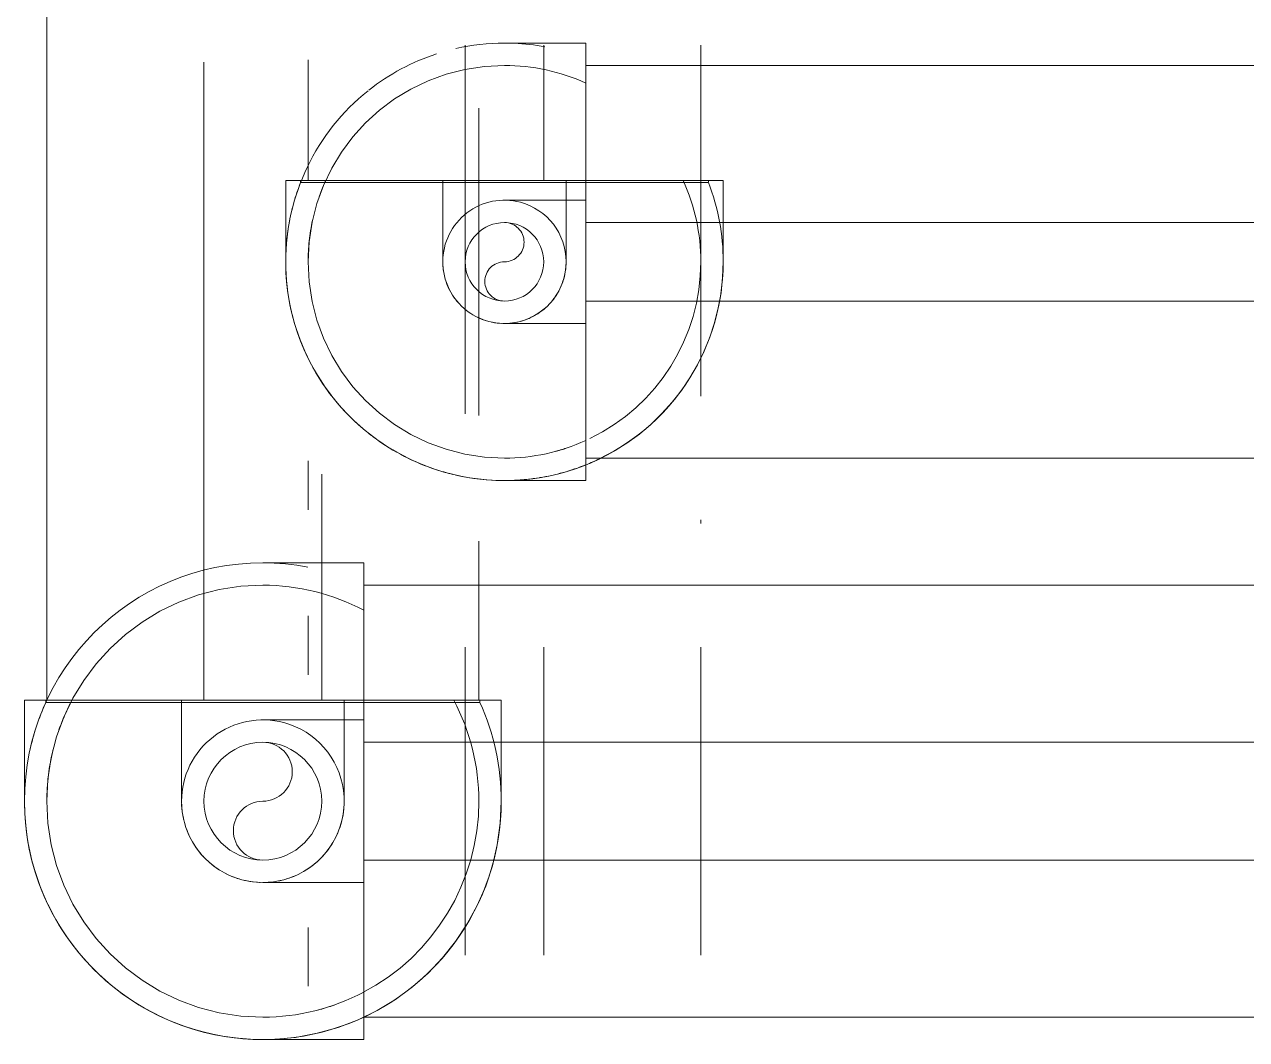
# Model space of a CAD drawing. Header units: metres. Extents: x 32 to 132, y -29 to 44.
# Drawn here: x 126.5887 to 126.7863, y -8.7388 to -8.5746 of the extents above; entities that cross this region are included whole.
import ezdxf

# ---------------------------------------------------------------- set-up
doc = ezdxf.new("R2010")
doc.units = ezdxf.units.M
doc.header["$LTSCALE"] = 100
doc.linetypes.add('HIDDEN JT', pattern=[0.0016, 0.001, -0.0006000000000000001])
doc.layers.add('A-DETL', color=7, linetype='Continuous', lineweight=9, true_color=0x00a600)
doc.layers.add('P-PIPE', color=7, linetype='Continuous', lineweight=18)

# ---------------------------------------------------------------- blocks, each defined once
blk = doc.blocks.new('Elbow - Welded - REFRIGERACION-V82-NIVEL 04')
at = {"layer": 'A-DETL', "color": 1, "linetype": 'HIDDEN JT', "true_color": 0xff0000, "flags": 128}
for points in [[(81.39008727256206, -8.68705929966706), (81.38988763043649, -8.68705929966706), (81.3897130029608, -8.68705929966706), (81.3895636695017, -8.68705929966706)], [(81.3895824591406, -8.713352268417063), (81.3896701937518, -8.713352268417063), (81.38983802001131, -8.713352268417063), (81.39003094028679, -8.713352268417063)]]:
    blk.add_lwpolyline(points, dxfattribs=at)
at = {"layer": 'P-PIPE', "color": 1, "true_color": 0xff0000, "flags": 128}
for points in [[(81.4055238713312, -8.68705929966706), (81.40487118603812, -8.68705929966706), (81.40421954490225, -8.68705929966706), (81.40356999041045, -8.68705929966706), (81.40292356171129, -8.68705929966706), (81.40228129295285, -8.68705929966706), (81.40164421162807, -8.68705929966706), (81.40101333693124, -8.68705929966706), (81.40038967812721, -8.68705929966706), (81.39977423293709, -8.68705929966706), (81.39916798594189, -8.68705929966706), (81.39857190700744, -8.68705929966706), (81.3979869497329, -8.68705929966706), (81.39741404992512, -8.68705929966706), (81.39685412410164, -8.68705929966706), (81.39630806802423, -8.68705929966706), (81.39577675526618, -8.68705929966706), (81.39526103581458, -8.68705929966706), (81.3947617347105, -8.68705929966706), (81.39427965072923, -8.68705929966706), (81.39381555510228, -8.68705929966706), (81.39337019028366, -8.68705929966706), (81.39294426876205, -8.68705929966706), (81.39253847192104, -8.68705929966706), (81.39215344894906, -8.68705929966706), (81.39178981580065, -8.68705929966706), (81.39144815421133, -8.68705929966706), (81.39112901076673, -8.68705929966706), (81.3908328960283, -8.68705929966706), (81.39056028371644, -8.68705929966706), (81.39031160995272, -8.68705929966706), (81.39008727256206, -8.68705929966706), (81.38988763043649, -8.68705929966706), (81.3897130029608, -8.68705929966706), (81.3895636695017, -8.68705929966706), (81.38943986896085, -8.68705929966706), (81.38934179939272, -8.68705929966706), (81.38926961768773, -8.68705929966706), (81.38922343932114, -8.68705929966706), (81.38920333816857, -8.68705929966706)], [(81.3892023869562, -8.713352268417063), (81.38921544240283, -8.713352268417063), (81.38925458785683, -8.713352268417063), (81.38931976069375, -8.713352268417063), (81.38941085665101, -8.713352268417063), (81.38952772999451, -8.713352268417063), (81.3896701937518, -8.713352268417063), (81.38983802001131, -8.713352268417063), (81.39003094028679, -8.713352268417063), (81.39024864594694, -8.713352268417063), (81.39049078870916, -8.713352268417063), (81.39075698119672, -8.713352268417063), (81.39104679755835, -8.713352268417063), (81.39135977414978, -8.713352268417063), (81.39169541027516, -8.713352268417063), (81.39205316898833, -8.713352268417063), (81.39243247795163, -8.713352268417063), (81.39283273035167, -8.713352268417063), (81.39325328586999, -8.713352268417063), (81.39369347170746, -8.713352268417063), (81.39415258366064, -8.713352268417063), (81.39462988724836, -8.713352268417063), (81.39512461888665, -8.713352268417063), (81.3956359871105, -8.713352268417063), (81.39616317383978, -8.713352268417063), (81.3967053356882, -8.713352268417063), (81.39726160531248, -8.713352268417063), (81.39783109279985, -8.713352268417063), (81.39841288709184, -8.713352268417063), (81.39900605744168, -8.713352268417063), (81.39960965490336, -8.713352268417063), (81.40022271384969, -8.713352268417063), (81.4008442535171, -8.713352268417063), (81.4014732795748, -8.713352268417063), (81.40210878571521, -8.713352268417063), (81.40274975526408, -8.713352268417063), (81.4033951628069, -8.713352268417063), (81.40404397582927, -8.713352268417063), (81.4046951563687, -8.713352268417063), (81.40534766267534, -8.713352268417063), (81.4055238713312, -8.713352268417063)]]:
    blk.add_lwpolyline(points, dxfattribs=at)
at = {"layer": 'P-PIPE', "color": 1, "true_color": 0xff0000}
for radius, start, end in [(0.01314648437498533, 74.99999999998126, 180), (0.01314648437501103, 180, 300.0000000000324)]:
    blk.add_arc((81.3892023869561, -8.700205784042064), radius, start, end, dxfattribs=at)
blk = doc.blocks.new('Elbow - Welded - REFRIGERACION-V83-NIVEL 04')
at = {"layer": 'A-DETL', "color": 1, "linetype": 'HIDDEN JT', "true_color": 0xff0000}
for p, q in [((81.38920238695611, -8.683884299667076), (81.37605590258111, -8.683884299667076)), ((81.40234887133111, -8.683884299667076), (81.38920238695611, -8.683884299667076))]:
    blk.add_line(p, q, dxfattribs=at)
at = {"layer": 'A-DETL', "color": 1, "linetype": 'HIDDEN JT', "true_color": 0xff0000, "flags": 128}
for points in [[(81.37605590258123, -8.69982571185754), (81.37605590258123, -8.699737977246473), (81.37605590258123, -8.699570150986975), (81.37605590258123, -8.699377230711505), (81.37605590258123, -8.69915952505135), (81.37605590258123, -8.698917382289114), (81.37605590258123, -8.698651189801568), (81.37605590258123, -8.698361373439926), (81.37605590258123, -8.698048396848518), (81.37605590258123, -8.697712760723117), (81.37605590258123, -8.697355002009958), (81.37605590258123, -8.696975693046637), (81.37605590258123, -8.696575440646594), (81.37605590258123, -8.696154885128287), (81.37605590258123, -8.695714699290816), (81.37605590258123, -8.695255587337638), (81.37605590258123, -8.694778283749944), (81.37605590258123, -8.694283552111626), (81.37605590258123, -8.693772183887797), (81.37605590258123, -8.693244997158509), (81.37605590258123, -8.692702835310074), (81.37605590258123, -8.692146565685803), (81.37605590258123, -8.69157707819843), (81.37605590258123, -8.690995283906442), (81.37605590258123, -8.6904021135566), (81.37605590258123, -8.689798516094926), (81.37605590258123, -8.689185457148596), (81.37605590258123, -8.688563917481165), (81.37605590258123, -8.687934891423486), (81.37605590258123, -8.687299385283065), (81.37605590258123, -8.686658415734188), (81.37605590258123, -8.686013008191377), (81.37605590258123, -8.685364195169031), (81.37605590258123, -8.684713014629569), (81.37605590258123, -8.684060508322956), (81.37605590258123, -8.683884299667072)], [(81.40234887133121, -8.683884299667072), (81.40234887133121, -8.68453698496017), (81.40234887133121, -8.68518862609603), (81.40234887133121, -8.685838180587838), (81.40234887133121, -8.686484609286982), (81.40234887133121, -8.687126878045442), (81.40234887133121, -8.687763959370209), (81.40234887133121, -8.688394834067056), (81.40234887133121, -8.68901849287107), (81.40234887133121, -8.689633938061192), (81.40234887133121, -8.690240185056403), (81.40234887133121, -8.690836263990846), (81.40234887133121, -8.691421221265374), (81.40234887133121, -8.691994121073146), (81.40234887133121, -8.692554046896653), (81.40234887133121, -8.693100102974054), (81.40234887133121, -8.6936314157321), (81.40234887133121, -8.694147135183705), (81.40234887133121, -8.69464643628778), (81.40234887133121, -8.69512852026905), (81.40234887133121, -8.695592615896004), (81.40234887133121, -8.696037980714637), (81.40234887133121, -8.69646390223623), (81.40234887133121, -8.696869699077226), (81.40234887133121, -8.697254722049234), (81.40234887133121, -8.697618355197626), (81.40234887133121, -8.697960016786961), (81.40234887133121, -8.698279160231554), (81.40234887133121, -8.698575274969986), (81.40234887133121, -8.698847887281843), (81.40234887133121, -8.69909656104558), (81.40234887133121, -8.699320898436225), (81.40234887133121, -8.699520540561789), (81.40234887133121, -8.699695168037483), (81.40234887133121, -8.699844501496585), (81.40234887133121, -8.69996830203743), (81.40234887133121, -8.700066371605548), (81.40234887133121, -8.700138553310563), (81.40234887133121, -8.700184731677135), (81.40234887133121, -8.700204832829723)], [(81.37639489610528, -8.703160767681185), (81.37634690523943, -8.70295653689386), (81.37624718747857, -8.702440254430481), (81.37616819527325, -8.701920397291138), (81.37611005499414, -8.701397797136355), (81.37607285965328, -8.7008732900149), (81.37606648001993, -8.70066619985018)], [(81.40234887133121, -8.700205784042074), (81.40233835554594, -8.70073150319913), (81.40230682501308, -8.701256381317672), (81.40225433017483, -8.70177957870469), (81.4021809550117, -8.70230025835599), (81.40208681690827, -8.702817587295161), (81.40197206646546, -8.703330737906297), (81.40183688725948, -8.703838889257865), (81.40168149554823, -8.704341228416109), (81.40150613992529, -8.704836951745547), (81.40131110092229, -8.705325266194572), (81.40109669056, -8.705805390564258), (81.40086325184924, -8.706276556758029), (81.40061115824219, -8.706738011010485), (81.4003408130348, -8.707189015093258), (81.40005264872174, -8.707628847496022), (81.3997471263045, -8.70805680458077), (81.3994247345537, -8.708472201707437), (81.39908598922742, -8.708874374329268), (81.39873143224585, -8.709262679055827), (81.39836163082461, -8.709636494682394), (81.39797717656704, -8.70999522318372), (81.39757868451794, -8.710338290670727), (81.39716679217959, -8.71066514830861), (81.39674215849188, -8.710975273194878), (81.39630546277809, -8.711268169195863), (81.39585740365824, -8.711543367740466)], [(81.3776077424286, -8.706402095017175), (81.3773692305572, -8.705933476514508), (81.3771496492118, -8.705455694925735), (81.37694934967566, -8.704969514599469), (81.37676865238531, -8.704475713320507), (81.37662780031522, -8.704037202918135)], [(81.3795875949087, -8.709167745340272), (81.37941294781457, -8.708980573652891), (81.37906988032756, -8.70858208160379), (81.37874302268968, -8.708170189265443), (81.3784328978034, -8.707745555577734), (81.37814000180241, -8.707308859863947), (81.37805488588869, -8.707170280056229)], [(81.38221915590502, -8.711344210120652), (81.38177932350226, -8.71105604580762), (81.38135136641753, -8.710750523390356), (81.38093596929085, -8.710428131639564), (81.38053379666904, -8.710089386313268), (81.38023400271759, -8.709815647594064)], [(81.38535731458731, -8.71277471522114), (81.38506694258218, -8.712684892634087), (81.38457121925275, -8.712509537011167), (81.3840829048037, -8.712314498008155), (81.38360278043403, -8.712100087645856), (81.38313161424026, -8.711866648935102), (81.38302676833273, -8.711809371354752)], [(81.3887542227977, -8.713343303938611), (81.38867666779916, -8.71334175263179), (81.3881517896806, -8.71331022209896), (81.38762859229358, -8.713257727260698), (81.3871079126423, -8.713184352097542), (81.38659058370312, -8.71309021399412), (81.3862452579617, -8.713012992451594)], [(81.39215737059558, -8.71301327489296), (81.39195313980801, -8.713061265758862), (81.3914368573446, -8.713160983519714), (81.39091700020528, -8.71323997572504), (81.3903944000505, -8.713298116004148), (81.38986989292904, -8.713335311345007), (81.38966280276398, -8.713341690978377)], [(81.39539869793134, -8.711800428569697), (81.39493007942868, -8.712038940441076), (81.39445229783988, -8.712258521786499), (81.3939661175136, -8.712458821322638), (81.39347231623465, -8.71263951861297), (81.39303380583196, -8.712780370683168)]]:
    blk.add_lwpolyline(points, dxfattribs=at)
at = {"layer": 'A-DETL', "color": 1, "linetype": 'HIDDEN JT', "true_color": 0xff0000}
blk.add_arc((81.38920238695611, -8.700205784042074), 0.01314648437500393, 299.9999999999889, 74.99999999994122, dxfattribs=at)
blk = doc.blocks.new('Elbow - Welded - REFRIGERACION-V75-NIVEL 04')
at = {"layer": 'A-DETL', "color": 11, "linetype": 'HIDDEN JT', "true_color": 0xff8080, "flags": 128}
for points in [[(76.18285163150696, -8.5233631162318), (76.18285163150696, -8.523498295437777), (76.18285163150696, -8.523653687149016), (76.18285163150696, -8.523829042771935), (76.18285163150696, -8.524024081774957)], [(76.20279460025696, -8.523879758460483), (76.20279460025696, -8.52369906117015), (76.20279460025696, -8.52353825520274), (76.20279460025696, -8.523397597813503)]]:
    blk.add_lwpolyline(points, dxfattribs=at)
at = {"layer": 'P-PIPE', "color": 11, "true_color": 0xff8080, "flags": 128}
for points in [[(76.18285163150696, -8.52298631136604), (76.18285163150696, -8.52299682715132), (76.18285163150696, -8.523028357684161), (76.18285163150696, -8.523080852522423), (76.18285163150696, -8.52315422768556), (76.18285163150696, -8.523248365788982), (76.18285163150696, -8.5233631162318), (76.18285163150696, -8.523498295437777), (76.18285163150696, -8.523653687149016), (76.18285163150696, -8.523829042771935), (76.18285163150696, -8.524024081774957), (76.18285163150696, -8.524238492137263), (76.18285163150696, -8.524471930848017), (76.18285163150696, -8.524724024455073), (76.18285163150696, -8.524994369662458), (76.18285163150696, -8.525282533975501), (76.18285163150696, -8.525588056392756), (76.18285163150696, -8.525910448143556), (76.18285163150696, -8.526249193469853), (76.18285163150696, -8.526603750451397), (76.18285163150696, -8.52697355187264), (76.18285163150696, -8.527358006130221), (76.18285163150696, -8.527756498179311), (76.18285163150696, -8.52816839051766), (76.18285163150696, -8.528593024205387), (76.18285163150696, -8.529029719919166), (76.18285163150696, -8.529477779039013), (76.18285163150696, -8.529936484765928), (76.18285163150696, -8.530405103268594), (76.18285163150696, -8.530882884857377), (76.18285163150696, -8.531369065183652), (76.18285163150696, -8.531862866462605), (76.18285163150696, -8.532363498717535), (76.18285163150696, -8.532870161043627), (76.18285163150696, -8.533382042889244), (76.18285163150696, -8.533898325352638), (76.18285163150696, -8.534418182491983), (76.18285163150696, -8.534940782646755), (76.18285163150696, -8.5354652897682), (76.18285163150696, -8.535990864756814), (76.18285163150696, -8.536132795741036)], [(76.20279460025696, -8.536132795741036), (76.20279460025696, -8.53560707658398), (76.20279460025696, -8.53508219846543), (76.20279460025696, -8.534559001078414), (76.20279460025696, -8.534038321427131), (76.20279460025696, -8.533520992487942), (76.20279460025696, -8.533007841876815), (76.20279460025696, -8.532499690525247), (76.20279460025696, -8.531997351367002), (76.20279460025696, -8.531501628037574), (76.20279460025696, -8.53101331358853), (76.20279460025696, -8.530533189218845), (76.20279460025696, -8.530062023025074), (76.20279460025696, -8.529600568772626), (76.20279460025696, -8.529149564689845), (76.20279460025696, -8.52870973228709), (76.20279460025696, -8.528281775202341), (76.20279460025696, -8.527866378075666), (76.20279460025696, -8.527464205453853), (76.20279460025696, -8.527075900727294), (76.20279460025696, -8.526702085100709), (76.20279460025696, -8.526343356599384), (76.20279460025696, -8.526000289112384), (76.20279460025696, -8.525673431474509), (76.20279460025696, -8.525363306588234), (76.20279460025696, -8.52507041058724), (76.20279460025696, -8.524795212042644), (76.20279460025696, -8.524538151213415), (76.20279460025696, -8.524299639342027), (76.20279460025696, -8.524080057996622), (76.20279460025696, -8.523879758460483), (76.20279460025696, -8.52369906117015), (76.20279460025696, -8.52353825520274), (76.20279460025696, -8.523397597813503), (76.20279460025696, -8.52327731402426), (76.20279460025696, -8.523177596263396), (76.20279460025696, -8.523098604058072), (76.20279460025696, -8.523040463778955), (76.20279460025696, -8.523003268438105), (76.20279460025696, -8.522987077540126)]]:
    blk.add_lwpolyline(points, dxfattribs=at)
at = {"layer": 'P-PIPE', "color": 11, "true_color": 0xff8080}
for radius, start, end in [(0.009971484375002133, 90, 194.9999999999958), (0.009971484375000728, 345.000000000007, 90)]:
    blk.add_arc((76.19282311588186, -8.522986311366031), radius, start, end, dxfattribs=at)
blk = doc.blocks.new('Elbow - Welded - REFRIGERACION-V74-NIVEL 04')
at = {"layer": 'A-DETL', "color": 11, "linetype": 'HIDDEN JT', "true_color": 0xff8080}
for p, q in [((76.20596960025688, -8.522986311366024), (76.20596960025688, -8.513014826991023)), ((76.20596960025688, -8.532957795741025), (76.20596960025688, -8.522986311366024))]:
    blk.add_line(p, q, dxfattribs=at)
at = {"layer": 'A-DETL', "color": 11, "linetype": 'HIDDEN JT', "true_color": 0xff8080, "flags": 128}
for points in [[(76.18826310997386, -8.514120710042379), (76.18847871517646, -8.514010973870942), (76.18884110800418, -8.513844423491955), (76.18920987119505, -8.513692498183415), (76.18958441480663, -8.513555440993393), (76.18977758858446, -8.513493392461923)], [(76.19073669579439, -8.513235549761978), (76.19112829117228, -8.5131599147811), (76.19152259790816, -8.513099999938568), (76.19191898519537, -8.513055901085366), (76.1923168188988, -8.51302768877022)], [(76.19319992074774, -8.51301482699103), (76.19333509995371, -8.51301482699103), (76.19349049166496, -8.51301482699103), (76.19366584728787, -8.51301482699103), (76.19386088629089, -8.51301482699103), (76.1940752966532, -8.51301482699103), (76.19430873536395, -8.51301482699103), (76.19456082897102, -8.51301482699103), (76.1948311741784, -8.51301482699103), (76.19511933849144, -8.51301482699103), (76.1954248609087, -8.51301482699103), (76.19574725265949, -8.51301482699103), (76.19608599798579, -8.51301482699103), (76.19644055496732, -8.51301482699103), (76.19681035638858, -8.51301482699103), (76.19719481064615, -8.51301482699103), (76.19759330269525, -8.51301482699103), (76.1980051950336, -8.51301482699103), (76.19842982872133, -8.51301482699103), (76.1988665244351, -8.51301482699103), (76.19931458355495, -8.51301482699103), (76.19977328928186, -8.51301482699103), (76.20024190778453, -8.51301482699103), (76.20071968937332, -8.51301482699103), (76.20120586969958, -8.51301482699103), (76.20169967097854, -8.51301482699103), (76.20220030323347, -8.51301482699103), (76.20270696555957, -8.51301482699103), (76.20321884740518, -8.51301482699103), (76.20373512986858, -8.51301482699103), (76.20425498700791, -8.51301482699103), (76.2047775871627, -8.51301482699103), (76.20530209428414, -8.51301482699103), (76.20582766927275, -8.51301482699103), (76.20596960025698, -8.51301482699103)], [(76.18611666081675, -8.515608570764819), (76.1861675207432, -8.51556111413029), (76.18646977320309, -8.515300900677884), (76.18678218965594, -8.515052982243112), (76.1871042703021, -8.514817755442587), (76.18743549988123, -8.514595596589)], [(76.18443945502716, -8.517590797098327), (76.18459329469377, -8.517355987765102), (76.18482503056498, -8.51703138635366), (76.18506956166652, -8.516716311551914), (76.18532649680081, -8.516411267412353), (76.18543952340616, -8.516287482612245)], [(76.183327950187, -8.519946208301485), (76.18335782974236, -8.51984961582195), (76.18349083532806, -8.519473614353208), (76.18363877057185, -8.519103232450359), (76.18380139880892, -8.51873906264543), (76.18397845986878, -8.518381687532417)], [(76.18286423742504, -8.52251048772761), (76.18288352324261, -8.522189443243784), (76.18292334008218, -8.52179260296155), (76.18297899445122, -8.521397672358129), (76.18305039731456, -8.52100528323821), (76.1830795853809, -8.520874757606189)], [(76.18307235427793, -8.525072731453616), (76.18299671929704, -8.524681136075719), (76.18293680445451, -8.524286829339841), (76.1828927056013, -8.523890442052634), (76.18286449328616, -8.523492608349194)], [(76.19282311588196, -8.53295779574103), (76.19242436286096, -8.532949819617098), (76.19202624775973, -8.532925904005394), (76.19162940747749, -8.532886087165814), (76.19123447687406, -8.532830432796775), (76.19084208775416, -8.532759029933436), (76.19045286785666, -8.532671992805108), (76.19006743985037, -8.532569460652653), (76.18968642033789, -8.532451597505638), (76.18931041886916, -8.532318591919946), (76.1889400369663, -8.532170656676149), (76.18857586716138, -8.53200802843908), (76.18821849204836, -8.531830967379221), (76.18786848335121, -8.531639756756508), (76.1875264010092, -8.53143470246714), (76.18719279228105, -8.531216132554233), (76.1868681908696, -8.530984396683026), (76.18655311606786, -8.530739865581477), (76.18624807192829, -8.530482930447192), (76.18595354645645, -8.530214002321566), (76.18567001083026, -8.52993351143224), (76.18539791864623, -8.5296419065048), (76.18513770519382, -8.529339654044925), (76.18488978675906, -8.52902723759206), (76.18465455995853, -8.528705156945902), (76.18443240110494, -8.52837392736677), (76.18422366560509, -8.528034078751329), (76.1840286873912, -8.527686154784881), (76.18384777838688, -8.527330712071544), (76.1836812280079, -8.52696831924382), (76.18352930269937, -8.526599556052954), (76.18339224550934, -8.526225012441369), (76.1832702757001, -8.52584528759895), (76.18320594647646, -8.525613567145024)], [(76.20596960025698, -8.53295779574103), (76.20544388109992, -8.53295779574103), (76.20491900298137, -8.53295779574103), (76.20439580559436, -8.53295779574103), (76.20387512594306, -8.53295779574103), (76.20335779700387, -8.53295779574103), (76.20284464639275, -8.53295779574103), (76.20233649504118, -8.53295779574103), (76.20183415588293, -8.53295779574103), (76.20133843255351, -8.53295779574103), (76.20085011810447, -8.53295779574103), (76.20036999373478, -8.53295779574103), (76.19989882754102, -8.53295779574103), (76.19943737328856, -8.53295779574103), (76.19898636920578, -8.53295779574103), (76.19854653680304, -8.53295779574103), (76.19811857971828, -8.53295779574103), (76.19770318259161, -8.53295779574103), (76.19730100996979, -8.53295779574103), (76.19691270524322, -8.53295779574103), (76.19653888961665, -8.53295779574103), (76.19618016111532, -8.53295779574103), (76.19583709362833, -8.53295779574103), (76.19551023599044, -8.53295779574103), (76.19520011110417, -8.53295779574103), (76.19490721510319, -8.53295779574103), (76.19463201655859, -8.53295779574103), (76.19437495572936, -8.53295779574103), (76.19413644385797, -8.53295779574103), (76.19391686251255, -8.53295779574103), (76.19371656297642, -8.53295779574103), (76.19353586568609, -8.53295779574103), (76.19337505971868, -8.53295779574103), (76.19323440232944, -8.53295779574103), (76.1931141185402, -8.53295779574103), (76.19301440077933, -8.53295779574103), (76.19293540857402, -8.53295779574103), (76.1928772682949, -8.53295779574103), (76.19284007295404, -8.53295779574103), (76.19282388205606, -8.53295779574103)]]:
    blk.add_lwpolyline(points, dxfattribs=at)
at = {"layer": 'A-DETL', "color": 11, "linetype": 'HIDDEN JT', "true_color": 0xff8080}
blk.add_arc((76.19282311588188, -8.522986311366024), 0.009971484375002133, 194.9999999999959, 344.9999999999823, dxfattribs=at)

msp = doc.modelspace()

# ---------------------------------------------------------------- linework, layer by layer
at = {"layer": 'A-DETL', "color": 11, "linetype": 'HIDDEN JT', "true_color": 0xff8080}
for p, q in [((126.6599213704323, -8.578401765519148), (126.6599213704323, -8.599839827725045)), ((126.6726213704323, -8.599839827725045), (126.6726213704323, -8.578539833647804)), ((126.6980213704323, -8.599839827725045), (126.6980213704323, -8.581318152226723)), ((126.6599213704324, -8.588393083737236), (126.6599213704324, -8.637578616177226)), ((126.6980213704324, -8.634736312100033), (126.6980213704324, -8.591236312100033)), ((126.6345213704323, -8.597534448111126), (126.6345213704323, -8.599839827725045)), ((126.6333038905442, -8.599839827725033), (126.7016428548072, -8.59983982772504)), ((126.6333038905442, -8.600072485963947), (126.6333038905442, -8.600168856161904)), ((126.6992388503202, -8.600168856161904), (126.6333038905442, -8.600168856161904)), ((126.6345213704322, -8.599839827725036), (126.6373709820511, -8.599839827725036)), ((126.6371238498685, -8.59983982772504), (126.6726213704322, -8.59983982772504)), ((126.6599213704322, -8.59983982772504), (126.695418890996, -8.599839827725042)), ((126.6951717588133, -8.599839827725042), (126.6980213704322, -8.599839827725042)), ((126.6992388503202, -8.600072485963949), (126.6992388503202, -8.599839827725033)), ((126.7016428548072, -8.59983982772504), (126.6994909433209, -8.59983982772504)), ((126.6390091922201, -8.635523293841578), (126.6389261162912, -8.635418605027107)), ((126.6438133841578, -8.64030773694235), (126.6429479558105, -8.63957879670139)), ((126.6345213704323, -8.645171721542253), (126.6345213704323, -8.653084563823102)), ((126.6666532451181, -8.648355735033071), (126.6662713704323, -8.648357796475045)), ((126.6682587025097, -8.648298601862928), (126.6680673393328, -8.648312172352831)), ((126.6345213704323, -8.670234036978963), (126.6345213704323, -8.679789755728851)), ((126.6599213704324, -8.675280784776032), (126.6599213704324, -8.725130784776026)), ((126.6726213704324, -8.725130784776034), (126.6726213704324, -8.675280784776032)), ((126.6980213704324, -8.725130784776034), (126.6980213704324, -8.675280784776032)), ((126.6345213704323, -8.720621813823206), (126.6345213704323, -8.730127315058834))]:
    msp.add_line(p, q, dxfattribs=at)
at = {"layer": 'A-DETL', "color": 1, "linetype": 'HIDDEN JT', "true_color": 0xff0000}
for p, q in [((126.6621363669428, -8.637828314254651), (126.6621363669428, -8.588143659742524)), ((126.6176863669428, -8.66302639443175), (126.6176863669428, -8.683884300401044)), ((126.6367363669428, -8.683884300401044), (126.6367363669428, -8.662515550355113)), ((126.6621363669428, -8.683884300401044), (126.6621363669428, -8.665360061666556)), ((126.5921294110636, -8.683884300401038), (126.6657578513177, -8.683884300401044)), ((126.5922863669427, -8.683884300401044), (126.5963347613522, -8.683884300401044)), ((126.5969654297156, -8.683884300401044), (126.6367363669427, -8.683884300401044)), ((126.6176863669427, -8.683884300401044), (126.6574573041699, -8.683884300401044)), ((126.6580879725333, -8.683884300401045), (126.6621363669427, -8.683884300401045)), ((126.6622933228219, -8.684234315546059), (126.6622933228219, -8.683884300401038)), ((126.5921294110636, -8.6841317984836), (126.5921294110636, -8.68423431554606)), ((126.6622933228219, -8.684234315546059), (126.5921294110636, -8.684234315546059))]:
    msp.add_line(p, q, dxfattribs=at)
at = {"layer": 'A-DETL', "color": 11, "linetype": 'HIDDEN JT', "true_color": 0xff8080, "flags": 128}
for points in [[(126.6671648175268, -8.577614827725048), (126.6669841202364, -8.577614827725048), (126.666823314269, -8.577614827725048)], [(126.7016428548073, -8.599839827725036), (126.7016428548073, -8.600365546882083), (126.7016428548073, -8.600890425000633), (126.7016428548073, -8.601413622387659), (126.7016428548073, -8.60193430203895), (126.7016428548073, -8.602451630978122), (126.7016428548073, -8.602964781589257), (126.7016428548073, -8.603472932940834), (126.7016428548073, -8.60397527209907), (126.7016428548073, -8.604470995428498), (126.7016428548073, -8.604959309877541), (126.7016428548073, -8.605439434247227), (126.7016428548073, -8.605910600440998), (126.7016428548073, -8.606372054693455), (126.7016428548073, -8.606823058776227), (126.7016428548073, -8.60726289117899), (126.7016428548073, -8.607690848263731), (126.7016428548073, -8.608106245390406), (126.7016428548073, -8.608508418012228), (126.7016428548073, -8.608896722738796), (126.7016428548073, -8.609270538365363), (126.7016428548073, -8.609629266866689), (126.7016428548073, -8.609972334353689), (126.7016428548073, -8.610299191991581), (126.7016428548073, -8.610609316877838), (126.7016428548073, -8.610902212878832), (126.7016428548073, -8.611177411423437), (126.7016428548073, -8.611434472252666), (126.7016428548073, -8.611672984124045), (126.7016428548073, -8.611892565469468), (126.7016428548073, -8.612092865005598), (126.7016428548073, -8.61227356229593), (126.7016428548073, -8.612434368263342), (126.7016428548073, -8.61257502565257), (126.7016428548073, -8.61269530944183), (126.7016428548073, -8.612795027202685), (126.7016428548073, -8.61287401940801), (126.7016428548073, -8.612932159687118), (126.7016428548073, -8.612969355027968), (126.7016428548073, -8.612985545925964)], [(126.6308998860573, -8.612474328028304), (126.6308998860573, -8.612318936317065), (126.6308998860573, -8.612143580694136), (126.6308998860573, -8.611948541691124), (126.6308998860573, -8.611734131328818), (126.6308998860573, -8.611500692618062)], [(126.7016428548073, -8.61298631210005), (126.7016145613925, -8.61440079420939), (126.7015297264118, -8.615813013449108), (126.7013884855828, -8.617220710569663), (126.7011910648608, -8.618621633555957), (126.7009377800769, -8.620013541230046), (126.7006290364326, -8.621394206836605), (126.700265327852, -8.622761421605174), (126.6998472361912, -8.624112998283776), (126.6993754303076, -8.625446774638046), (126.6988506649901, -8.626760616910358), (126.6982737797511, -8.628052423233326), (126.6976456974841, -8.629320126992415), (126.6969674229866, -8.630561700132034), (126.6962400413531, -8.631775156400021), (126.6954647162392, -8.632958554525198), (126.6946426879996, -8.634110001323018), (126.693775271704, -8.635227654724222), (126.6928638550336, -8.6363097267218), (126.6919098960607, -8.637354486231379), (126.6909149209159, -8.638360261860608), (126.6898805213474, -8.639325444583045), (126.6888083521738, -8.640248490312226), (126.6877001286371, -8.64112792237189), (126.6865576236584, -8.641962333858336), (126.6853826650021, -8.642750389891196), (126.6841771323513, -8.64349082974892), (126.6829429543012, -8.644182468885685), (126.6816821052732, -8.644824200826418)], [(126.6382978786682, -8.634626926223802), (126.6381297601605, -8.634415070304813), (126.637295348674, -8.633272565326157)], [(126.6462991280071, -8.64217965790695), (126.6451476812093, -8.6413576296673), (126.6442529237713, -8.640663204023879)], [(126.680396602357, -8.64541499893691), (126.6790885020829, -8.645953918066223), (126.6777598971324, -8.646440096058702), (126.6764129129899, -8.64687275513327), (126.6750497045427, -8.647251203127702), (126.6736724526336, -8.647574834605953), (126.6728297641334, -8.647737596303855)], [(126.6663659115887, -8.648357796475036), (126.6664392867518, -8.648357796475036), (126.6665334248553, -8.648357796475036), (126.666648175298, -8.648357796475036)]]:
    msp.add_lwpolyline(points, dxfattribs=at)
at = {"layer": 'A-DETL', "color": 1, "linetype": 'HIDDEN JT', "true_color": 0xff0000, "flags": 128}
for points in [[(126.6280962525487, -8.661659300401029), (126.6278966104231, -8.661659300401029), (126.6277219829474, -8.661659300401029)], [(126.6657578513178, -8.683884300401035), (126.6657578513178, -8.684536985694132), (126.6657578513178, -8.685188626829992), (126.6657578513178, -8.6858381813218), (126.6657578513178, -8.686484610020953), (126.6657578513178, -8.687126878779404), (126.6657578513178, -8.68776396010417), (126.6657578513178, -8.688394834801027), (126.6657578513178, -8.689018493605031), (126.6657578513178, -8.689633938795163), (126.6657578513178, -8.690240185790374), (126.6657578513178, -8.690836264724817), (126.6657578513178, -8.691421221999345), (126.6657578513178, -8.691994121807108), (126.6657578513178, -8.692554047630624), (126.6657578513178, -8.693100103708025), (126.6657578513178, -8.693631416466062), (126.6657578513178, -8.694147135917676), (126.6657578513178, -8.694646437021742), (126.6657578513178, -8.69512852100302), (126.6657578513178, -8.695592616629975), (126.6657578513178, -8.696037981448608), (126.6657578513178, -8.696463902970201), (126.6657578513178, -8.696869699811197), (126.6657578513178, -8.697254722783205), (126.6657578513178, -8.697618355931606), (126.6657578513178, -8.697960017520941), (126.6657578513178, -8.698279160965525), (126.6657578513178, -8.698575275703956), (126.6657578513178, -8.698847888015814), (126.6657578513178, -8.699096561779552), (126.6657578513178, -8.699320899170187), (126.6657578513178, -8.69952054129576), (126.6657578513178, -8.699695168771454), (126.6657578513178, -8.699844502230555), (126.6657578513178, -8.699968302771401), (126.6657578513178, -8.700066372339519), (126.6657578513178, -8.700138554044532), (126.6657578513178, -8.700184732411106), (126.6657578513178, -8.700204833563694)], [(126.5886648825678, -8.699737977980444), (126.5886648825678, -8.699570151720946), (126.5886648825678, -8.699377231445485), (126.5886648825678, -8.69915952578532), (126.5886648825678, -8.698917383023085)], [(126.6657578513178, -8.700205784776045), (126.6657270182417, -8.701747233021436), (126.6656345683398, -8.703286215278471), (126.6654806495121, -8.70482026950381), (126.665265507996, -8.706346941537955), (126.6649894879721, -8.707863789031327), (126.6646530310133, -8.709368385351523), (126.6642566753792, -8.710858323465365), (126.6638010551542, -8.712331219789734), (126.6632868992334, -8.713784718004709), (126.6627150301566, -8.715216492823188), (126.6620863627924, -8.716624253710913), (126.6614019028744, -8.718005748550757), (126.6606627453926, -8.719358767245692), (126.6598700728411, -8.720681145254416), (126.6590251533271, -8.721970767054227), (126.6581293385414, -8.723225569525345), (126.6571840615966, -8.72444354525148), (126.6561908347342, -8.725622745731311), (126.6551512469053, -8.726761284495607), (126.6540669612286, -8.727857340125217), (126.65293971233, -8.728909159164962), (126.6517713035672, -8.729915058928736), (126.6505636041449, -8.730873430191503), (126.6493185461247, -8.731782739763691), (126.6480381213337, -8.732641532943967), (126.6467243781786, -8.733448435846421), (126.6453794183679, -8.73420215759855), (126.6440053935507, -8.734901492406335), (126.6426045018734, -8.735545321483272), (126.6411789844639, -8.736132614840175), (126.639731121846, -8.736662432932956), (126.638263230291, -8.737133928165694), (126.6367776581122, -8.737546346246583), (126.6352767819082, -8.737899027394691), (126.6337630027609, -8.738191407395403)]]:
    msp.add_lwpolyline(points, dxfattribs=at)
at = {"layer": 'A-DETL', "color": 11, "linetype": 'HIDDEN JT', "true_color": 0xff8080}
for centre, radius, start, end in [((126.6662713704322, -8.61298631210004), 0.0317500000000166, 90, 180), ((126.6662713704322, -8.61298631210004), 0.03174999999999849, 65.53970849099268, 90), ((126.6662713704322, -8.61298631210004), 0.03175000000000578, 155.5397084909861, 161.8705392712504), ((126.6662713704322, -8.61298631210004), 0.03174999999999849, 0, 24.46029150900313), ((126.6662713704322, -8.612986312100041), 0.03537148437499127, 0, 21.24562817817875), ((126.6662713704322, -8.612986312100041), 0.03537148437503868, 165.6961968612949, 167.6264958220337), ((126.6662713704322, -8.612986312100041), 0.03537148437499878, 168.600863945497, 169.3771859109104), ((126.6662713704322, -8.61298631210004), 0.0317500000000166, 167.7698542454914, 180), ((126.6662713704322, -8.61298631210004), 0.006349999999997635, 0, 180), ((126.6662713704322, -8.609811312100039), 0.003174999999998818, 270, 90), ((126.6662713704322, -8.61298631210004), 0.0317500000000166, 180, 270), ((126.6662713704322, -8.61298631210004), 0.006349999999997635, 180, 0), ((126.6662713704322, -8.61616131210004), 0.003174999999998818, 90, 270), ((126.6662713704322, -8.61298631210004), 0.03174999999998818, 295.8267556475462, 0), ((126.6662713704322, -8.612986312100041), 0.03537148437499316, 295.8964593932515, 0), ((126.6662713704322, -8.612986312100041), 0.03537148437499023, 231.4285714285522, 233.548948576425), ((126.6662713704322, -8.61298631210004), 0.03174999999998818, 270, 294.4602915090145), ((126.6662713704322, -8.61298631210004), 0.03175000000003447, 285.0000000000147, 288.1517115057733), ((126.6662713704322, -8.612986312100041), 0.03537148437497496, 279.3247221972451, 291.8405153959548), ((126.6662713704322, -8.612986312100041), 0.03537148437496502, 252.0029996562656, 256.3556897681103), ((126.6662713704322, -8.612986312100041), 0.03537148437499127, 270, 272.3564168252038)]:
    msp.add_arc(centre, radius, start, end, dxfattribs=at)
at = {"layer": 'A-DETL', "color": 1, "linetype": 'HIDDEN JT', "true_color": 0xff0000}
for centre, radius, start, end in [((126.6272113669427, -8.700205784776026), 0.03492499999998699, 90, 180), ((126.6272113669427, -8.700205784776026), 0.03492499999999165, 62.13890928607147, 90), ((126.6272113669427, -8.700205784776026), 0.03492499999998896, 152.1389092860798, 160.7243673893554), ((126.6272113669427, -8.700205784776026), 0.03492500000001678, 359.9999999999852, 27.86109071391287), ((126.6272113669427, -8.700205784776045), 0.03854648437501851, 0, 24.47795419360519), ((126.6272113669427, -8.700205784776026), 0.03492500000000085, 166.0694546430412, 180.0000000000073), ((126.6272113669427, -8.700205784776026), 0.009524999999996453, 0, 180), ((126.6272113669427, -8.695443284776026), 0.004762500000026648, 270, 90), ((126.6272113669427, -8.700205784776026), 0.03492499999998699, 180, 270), ((126.6272113669427, -8.700205784776026), 0.009524999999996453, 180, 0), ((126.6272113669427, -8.704968284776026), 0.004762499999969805, 90, 270), ((126.6272113669427, -8.700205784776045), 0.03854648437498973, 277.832803422761, 0), ((126.6272113669427, -8.700205784776026), 0.03492499999998557, 297.567333804258, 359.9999999999923), ((126.6272113669427, -8.700205784776026), 0.03492499999998699, 270, 297.8610907139322), ((126.6272113669427, -8.700205784776026), 0.03492499999998575, 285.0000000000652, 289.2845446409562)]:
    msp.add_arc(centre, radius, start, end, dxfattribs=at)
at = {"layer": 'P-PIPE', "color": 1, "true_color": 0xff0000}
for p, q in [((126.5922863669428, -8.566887745527724), (126.5922863669428, -8.683884300401044)), ((126.6176863669428, -8.580710336237503), (126.6176863669428, -8.662976785056753)), ((126.6367363669428, -8.662465940980116), (126.6367363669428, -8.647302681707394)), ((126.6621363669428, -8.665310452291568), (126.6621363669428, -8.658162686078054)), ((126.6435328513177, -8.738752269151027), (126.6435328513177, -8.661659300401027)), ((127.3897678138918, -8.665280784776026), (126.6435328513178, -8.665280784776026)), ((126.5921294110636, -8.683884300401044), (126.5886648825677, -8.683884300401044)), ((126.5921294110636, -8.683884300401038), (126.5921294110636, -8.6841317984836)), ((127.3897678138918, -8.69068078477603), (126.6435328513178, -8.69068078477603)), ((126.6435328513178, -8.70973078477603), (127.3897678138918, -8.70973078477603)), ((126.6435328513178, -8.735130784776024), (127.3711642982668, -8.735130784776024))]:
    msp.add_line(p, q, dxfattribs=at)
at = {"layer": 'P-PIPE', "color": 11, "true_color": 0xff8080}
for p, q in [((126.6599213704323, -8.57796969682782), (126.6599213704323, -8.578352156144144)), ((126.6726213704323, -8.578490224272807), (126.6726213704323, -8.57796969682782)), ((126.6794178548072, -8.64835779647504), (126.6794178548072, -8.57761482772504)), ((126.6980213704323, -8.581268542851726), (126.6980213704323, -8.57796969682782)), ((126.6345213704323, -8.580339597317286), (126.6345213704323, -8.59748483873613)), ((127.3038620774223, -8.581236312100026), (126.6794178548073, -8.581236312100026)), ((126.6333038905442, -8.59983982772504), (126.6308998860572, -8.59983982772504)), ((126.6333038905442, -8.599839827725033), (126.6333038905442, -8.600168856161904)), ((127.3038620774223, -8.606636312100038), (126.6794178548073, -8.606636312100038)), ((126.6794178548073, -8.619336312100035), (127.3038620774223, -8.619336312100035)), ((126.6794178548073, -8.644736312100038), (127.2852585617973, -8.644736312100038)), ((126.6816821052732, -8.644824200826418), (126.680396602357, -8.64541499893691)), ((126.6680394441184, -8.648313031694649), (126.6666532451181, -8.648355735033071)), ((126.6980213704324, -8.65528078477602), (126.6980213704324, -8.654736312100036))]:
    msp.add_line(p, q, dxfattribs=at)
at = {"layer": 'P-PIPE', "color": 11, "true_color": 0xff8080, "flags": 128}
for points in [[(126.6794178548073, -8.577614827725048), (126.6788921356503, -8.577614827725048), (126.6783672575317, -8.577614827725048), (126.6778440601447, -8.577614827725048), (126.6773233804934, -8.577614827725048), (126.6768060515542, -8.577614827725048), (126.6762929009431, -8.577614827725048), (126.6757847495915, -8.577614827725048), (126.6752824104333, -8.577614827725048), (126.6747866871038, -8.577614827725048), (126.6742983726548, -8.577614827725048), (126.6738182482851, -8.577614827725048), (126.6733470820913, -8.577614827725048), (126.6728856278389, -8.577614827725048), (126.6724346237561, -8.577614827725048), (126.6719947913533, -8.577614827725048), (126.6715668342686, -8.577614827725048), (126.6711514371419, -8.577614827725048), (126.6707492645201, -8.577614827725048), (126.6703609597936, -8.577614827725048), (126.669987144167, -8.577614827725048), (126.6696284156656, -8.577614827725048), (126.6692853481786, -8.577614827725048), (126.6689584905407, -8.577614827725048), (126.6686483656545, -8.577614827725048), (126.6683554696535, -8.577614827725048), (126.6680802711089, -8.577614827725048), (126.6678232102797, -8.577614827725048), (126.6675846984083, -8.577614827725048), (126.6673651170629, -8.577614827725048), (126.6671648175268, -8.577614827725048), (126.6669841202364, -8.577614827725048), (126.666823314269, -8.577614827725048), (126.6666826568798, -8.577614827725048), (126.6665623730905, -8.577614827725048), (126.6664626553296, -8.577614827725048), (126.6663836631243, -8.577614827725048), (126.6663255228452, -8.577614827725048), (126.6662883275044, -8.577614827725048), (126.6662721366064, -8.577614827725048)], [(126.6308998860573, -8.611500692618062), (126.6308998860573, -8.611248599010997), (126.6308998860573, -8.610978253803623), (126.6308998860573, -8.61069008949058), (126.6308998860573, -8.610384567073325), (126.6308998860573, -8.610062175322524), (126.6308998860573, -8.609723429996228), (126.6308998860573, -8.609368873014684), (126.6308998860573, -8.608999071593432), (126.6308998860573, -8.608614617335851), (126.6308998860573, -8.608216125286761), (126.6308998860573, -8.607804232948412), (126.6308998860573, -8.607379599260685), (126.6308998860573, -8.606942903546907), (126.6308998860573, -8.60649484442706), (126.6308998860573, -8.606036138700144), (126.6308998860573, -8.605567520197479), (126.6308998860573, -8.605089738608696), (126.6308998860573, -8.60460355828243), (126.6308998860573, -8.604109757003467), (126.6308998860573, -8.603609124748537), (126.6308998860573, -8.603102462422445), (126.6308998860573, -8.602590580576829), (126.6308998860573, -8.602074298113434), (126.6308998860573, -8.601554440974098), (126.6308998860573, -8.601031840819317), (126.6308998860573, -8.600507333697863), (126.6308998860573, -8.59998175870925), (126.6308998860573, -8.599839827725036)], [(126.637295348674, -8.633272565326157), (126.6365072926412, -8.632097606669836), (126.6357668527834, -8.630892074019062), (126.6350752136466, -8.629657895968906), (126.6344334817059, -8.62839704694098), (126.6338426835954, -8.627111544024762), (126.6333037644661, -8.625803443750678), (126.6328175864736, -8.624474838800127), (126.632384927399, -8.623127854657612), (126.6320064794046, -8.621764646210426), (126.6316828479264, -8.620387394301266), (126.6314145507057, -8.618998302239405), (126.6312020169608, -8.617599592275804), (126.6310455867004, -8.61619350204804), (126.6309455101795, -8.614782281000517), (126.6309019474993, -8.613368186785879)], [(126.6429479558105, -8.63957879670139), (126.6419031963009, -8.638624837728402), (126.6408974206717, -8.637629862583674), (126.6399322379493, -8.636595463015185), (126.6390091922201, -8.635523293841578)], [(126.6662713704323, -8.648357796475045), (126.6648568883229, -8.648329503060298), (126.6634446690832, -8.6482446680795), (126.6620369719627, -8.648103427250515), (126.6606360489764, -8.647906006528542), (126.6592441413023, -8.647652721744619), (126.6578634756957, -8.647343978100361), (126.6564962609272, -8.646980269519764), (126.6551446842486, -8.646562177858947), (126.6538109078943, -8.646090371975383), (126.652497065622, -8.645565606657836), (126.651205259299, -8.644988721418887), (126.6499375555399, -8.64436063915184), (126.6486959824003, -8.643682364654344), (126.6474825261323, -8.642954983020894), (126.6462991280071, -8.64217965790695)], [(126.6662713704323, -8.648357796475036), (126.6662818862175, -8.648357796475036), (126.6663134167504, -8.648357796475036), (126.6663659115887, -8.648357796475036), (126.6664392867518, -8.648357796475036), (126.6665334248553, -8.648357796475036), (126.666648175298, -8.648357796475036), (126.666783354504, -8.648357796475036), (126.6669387462153, -8.648357796475036), (126.6671141018382, -8.648357796475036), (126.6673091408412, -8.648357796475036), (126.6675235512035, -8.648357796475036), (126.6677569899143, -8.648357796475036), (126.6680090835214, -8.648357796475036), (126.6682794287287, -8.648357796475036), (126.6685675930418, -8.648357796475036), (126.668873115459, -8.648357796475036), (126.6691955072098, -8.648357796475036), (126.6695342525361, -8.648357796475036), (126.6698888095177, -8.648357796475036), (126.6702586109389, -8.648357796475036), (126.6706430651965, -8.648357796475036), (126.6710415572456, -8.648357796475036), (126.6714534495839, -8.648357796475036), (126.6718780832717, -8.648357796475036), (126.6723147789854, -8.648357796475036), (126.6727628381053, -8.648357796475036), (126.6732215438322, -8.648357796475036), (126.6736901623349, -8.648357796475036), (126.6741679439236, -8.648357796475036), (126.6746541242499, -8.648357796475036), (126.6751479255289, -8.648357796475036), (126.6756485577838, -8.648357796475036), (126.6761552201099, -8.648357796475036), (126.6766671019555, -8.648357796475036), (126.6771833844189, -8.648357796475036), (126.6777032415582, -8.648357796475036), (126.678225841713, -8.648357796475036), (126.6787503488345, -8.648357796475036), (126.6792759238231, -8.648357796475036), (126.6794178548073, -8.648357796475036)], [(126.6722833605716, -8.64784313182668), (126.6708846506081, -8.64805566557157), (126.6694785603803, -8.648212095831973), (126.6683081853517, -8.6482950927949)]]:
    msp.add_lwpolyline(points, dxfattribs=at)
at = {"layer": 'P-PIPE', "color": 1, "true_color": 0xff0000, "flags": 128}
for points in [[(126.6435328513178, -8.661659300401029), (126.6428801660247, -8.661659300401029), (126.6422285248889, -8.661659300401029), (126.641578970397, -8.661659300401029), (126.6409325416979, -8.661659300401029), (126.6402902729395, -8.661659300401029), (126.6396531916147, -8.661659300401029), (126.6390223169178, -8.661659300401029), (126.6383986581138, -8.661659300401029), (126.6377832129237, -8.661659300401029), (126.6371769659285, -8.661659300401029), (126.636580886994, -8.661659300401029), (126.6359959297195, -8.661659300401029), (126.6354230299117, -8.661659300401029), (126.6348631040882, -8.661659300401029), (126.6343170480108, -8.661659300401029), (126.6337857352528, -8.661659300401029), (126.6332700158012, -8.661659300401029), (126.6327707146971, -8.661659300401029), (126.6322886307158, -8.661659300401029), (126.6318245350889, -8.661659300401029), (126.6313791702703, -8.661659300401029), (126.6309532487487, -8.661659300401029), (126.6305474519077, -8.661659300401029), (126.6301624289356, -8.661659300401029), (126.6297987957873, -8.661659300401029), (126.6294571341979, -8.661659300401029), (126.6291379907533, -8.661659300401029), (126.6288418760149, -8.661659300401029), (126.628569263703, -8.661659300401029), (126.6283205899393, -8.661659300401029), (126.6280962525487, -8.661659300401029), (126.6278966104231, -8.661659300401029), (126.6277219829474, -8.661659300401029), (126.6275726494883, -8.661659300401029), (126.6274488489475, -8.661659300401029), (126.6273507793793, -8.661659300401029), (126.6272785976743, -8.661659300401029), (126.6272324193078, -8.661659300401029), (126.6272123181552, -8.661659300401029)], [(126.5886648825678, -8.698917383023085), (126.5886648825678, -8.698651190535548), (126.5886648825678, -8.698361374173897), (126.5886648825678, -8.698048397582488), (126.5886648825678, -8.697712761457089), (126.5886648825678, -8.69735500274393), (126.5886648825678, -8.696975693780606), (126.5886648825678, -8.696575441380565), (126.5886648825678, -8.696154885862258), (126.5886648825678, -8.695714700024787), (126.5886648825678, -8.695255588071609), (126.5886648825678, -8.694778284483915), (126.5886648825678, -8.694283552845597), (126.5886648825678, -8.693772184621768), (126.5886648825678, -8.69324499789248), (126.5886648825678, -8.692702836044045), (126.5886648825678, -8.692146566419774), (126.5886648825678, -8.6915770789324), (126.5886648825678, -8.690995284640413), (126.5886648825678, -8.69040211429057), (126.5886648825678, -8.689798516828898), (126.5886648825678, -8.689185457882568), (126.5886648825678, -8.688563918215127), (126.5886648825678, -8.687934892157449), (126.5886648825678, -8.687299386017028), (126.5886648825678, -8.68665841646815), (126.5886648825678, -8.68601300892534), (126.5886648825678, -8.685364195902993), (126.5886648825678, -8.684713015363531), (126.5886648825678, -8.684060509056918), (126.5886648825678, -8.683884300401035)], [(126.6272113669428, -8.738752269151055), (126.6256699186974, -8.738721436074957), (126.6241309364404, -8.738628986173016), (126.622596882215, -8.738475067345359), (126.6210702101809, -8.738259925829261), (126.6195533626875, -8.737983905805262), (126.6180487663674, -8.737647448846523), (126.6165588282535, -8.737251093212397), (126.6150859319291, -8.736795472987355), (126.6136324337142, -8.736281317066563), (126.6122006588957, -8.735709447989802), (126.610792898008, -8.735080780625614), (126.6094114031681, -8.734396320707662), (126.6080583844732, -8.733657163225814), (126.6067360064644, -8.732864490674366), (126.6054463846646, -8.732019571160297), (126.6041915821935, -8.731123756374588), (126.6029736064674, -8.730178479429807), (126.6017944059876, -8.729185252567417), (126.6006558672233, -8.72814566473851), (126.5995598115937, -8.727061379061857), (126.5985079925539, -8.725934130163228), (126.5975020927902, -8.724765721400411), (126.5965437215274, -8.723558021978166), (126.5956344119552, -8.72231296395794), (126.5947756187749, -8.721032539166972), (126.5939687158724, -8.719718796011774), (126.5932149941203, -8.718373836201161), (126.5925156593125, -8.716999811383914), (126.5918718302356, -8.715598919706627), (126.5912845368787, -8.714173402297144), (126.5907547187859, -8.712725539679225), (126.5902832235532, -8.711257648124208), (126.5898708054723, -8.709772075945427), (126.5895181243242, -8.70827119974148), (126.5892257443235, -8.706757420594117), (126.5889941332158, -8.705233160227051), (126.5888236615295, -8.703700857131722), (126.5887146019829, -8.702162962666184), (126.5886671290481, -8.700621937133544)], [(126.6272113669428, -8.738752269151028), (126.6272244223894, -8.738752269151028), (126.6272635678434, -8.738752269151028), (126.6273287406804, -8.738752269151028), (126.6274198366376, -8.738752269151028), (126.6275367099811, -8.738752269151028), (126.6276791737384, -8.738752269151028), (126.6278469999979, -8.738752269151028), (126.6280399202734, -8.738752269151028), (126.6282576259335, -8.738752269151028), (126.6284997686958, -8.738752269151028), (126.6287659611833, -8.738752269151028), (126.6290557775449, -8.738752269151028), (126.6293687541364, -8.738752269151028), (126.6297043902618, -8.738752269151028), (126.6300621489749, -8.738752269151028), (126.6304414579382, -8.738752269151028), (126.6308417103383, -8.738752269151028), (126.6312622658566, -8.738752269151028), (126.6317024516941, -8.738752269151028), (126.6321615636473, -8.738752269151028), (126.6326388672349, -8.738752269151028), (126.6331335988732, -8.738752269151028), (126.6336449670971, -8.738752269151028), (126.6341721538264, -8.738752269151028), (126.6347143156748, -8.738752269151028), (126.6352705852991, -8.738752269151028), (126.6358400727865, -8.738752269151028), (126.6364218670784, -8.738752269151028), (126.6370150374283, -8.738752269151028), (126.63761863489, -8.738752269151028), (126.6382316938363, -8.738752269151028), (126.6388532335037, -8.738752269151028), (126.6394822595614, -8.738752269151028), (126.6401177657018, -8.738752269151028), (126.6407587352507, -8.738752269151028), (126.6414041427935, -8.738752269151028), (126.6420529558158, -8.738752269151028), (126.6427041363553, -8.738752269151028), (126.6433566426619, -8.738752269151028), (126.6435328513178, -8.738752269151028)], [(126.6337630027609, -8.738191407395403), (126.6322387423938, -8.738423018503086), (126.6307064392985, -8.738593490189377), (126.6291685448329, -8.738702549735967), (126.6276275193003, -8.738750022670807)]]:
    msp.add_lwpolyline(points, dxfattribs=at)
at = {"layer": 'P-PIPE', "color": 11, "true_color": 0xff8080}
for centre, radius, start, end in [((126.6662713704322, -8.61298631210004), 0.03537148437500106, 108.0616945273738, 128.2700036413535), ((126.6662713704322, -8.61298631210004), 0.03537148437499674, 90, 102.8571428571706), ((126.6662713704322, -8.61298631210004), 0.03537148437499127, 87.99990712877812, 90), ((126.6662713704322, -8.61298631210004), 0.03537148437502254, 79.37718591092658, 87.40569495363016), ((126.6662713704322, -8.61298631210004), 0.03537148437499127, 128.5714285714475, 180), ((126.6662713704322, -8.612986312100041), 0.03537148437500395, 158.7543718218155, 164.3275518890019), ((126.6662713704322, -8.612986312100041), 0.03537148437500064, 169.3771859109096, 180), ((126.6662713704322, -8.61298631210004), 0.03537148437501245, 180, 231.428571428569), ((126.6662713704322, -8.612986312100041), 0.03537148437500201, 205.7142857142762, 231.4285714285606), ((126.6662713704322, -8.612986312100041), 0.03537148437499812, 233.6265091167227, 251.9224569271075), ((126.6662713704322, -8.61298631210004), 0.03537148437500914, 233.6504592774011, 251.9385311191828), ((126.6662713704322, -8.612986312100041), 0.03537148437500415, 291.9210211852809, 295.7142857142389), ((126.6662713704322, -8.61298631210004), 0.03537148437499127, 257.1428571428277, 270), ((126.6662713704322, -8.612986312100041), 0.03537148437499674, 257.1428571428294, 270), ((126.6662713704322, -8.612986312100041), 0.03537148437498701, 272.4369036799662, 279.2442353424297), ((126.6662713704322, -8.61298631210004), 0.03537148437500064, 272.6034702889437, 280.6228140890784)]:
    msp.add_arc(centre, radius, start, end, dxfattribs=at)
at = {"layer": 'P-PIPE', "color": 1, "true_color": 0xff0000}
for centre, radius, start, end in [((126.6272113669427, -8.700205784776026), 0.0385464843750043, 90, 180), ((126.6272113669427, -8.700205784776026), 0.03854648437501851, 79.09704855316956, 90), ((126.6272113669427, -8.700205784776045), 0.03854648437499674, 155.5220458063974, 167.7610229031951), ((126.6272113669427, -8.700205784776026), 0.0385464843750043, 180, 270), ((126.6272113669427, -8.700205784776045), 0.0385464843749922, 205.7142857142833, 218.5714285714134), ((126.6272113669427, -8.700205784776045), 0.03854648437500464, 231.4285714285793, 270), ((126.6272113669427, -8.700205784776026), 0.03854648437500906, 270, 277.7849071458357), ((126.6272113669427, -8.700205784776045), 0.03854648437501851, 270, 277.7794113902223)]:
    msp.add_arc(centre, radius, start, end, dxfattribs=at)

# ---------------------------------------------------------------- block references
at = {"layer": 'A-DETL', "color": 11, "linetype": 'HIDDEN JT', "true_color": 0xff8080, "rotation": 90}
for name in ['Elbow - Welded - REFRIGERACION-V74-NIVEL 04', 'Elbow - Welded - REFRIGERACION-V75-NIVEL 04']:
    msp.add_blockref(name, (118.1432850590662, -84.80580942798191), dxfattribs=at)
at = {"layer": 'A-DETL', "color": 1, "linetype": 'HIDDEN JT', "true_color": 0xff0000}
for name in ['Elbow - Welded - REFRIGERACION-V83-NIVEL 04', 'Elbow - Welded - REFRIGERACION-V82-NIVEL 04']:
    msp.add_blockref(name, (45.23800897998662, -7.339622243307531e-10), dxfattribs=at)

doc.saveas('drawing.dxf')
